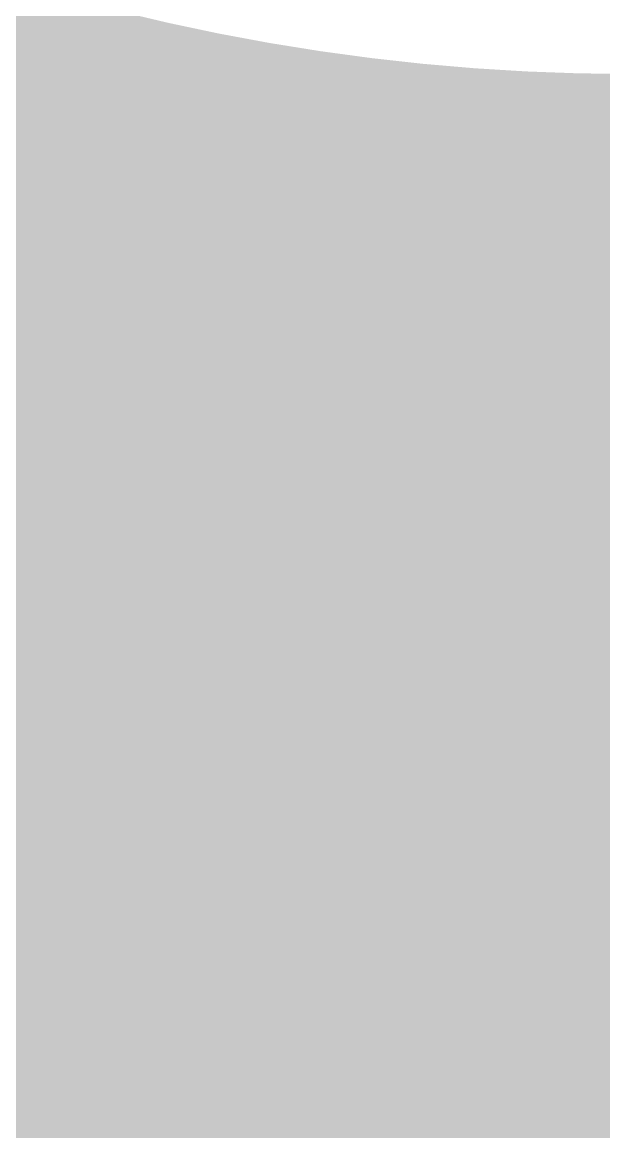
# Model space of a CAD drawing. Header units: inches. Extents: x -266 to 784, y -170 to 213.
# Drawn here: x -8.65 to -0.37, y -45.06 to -29.26 of the extents above; entities that cross this region are included whole.
import ezdxf

# ---------------------------------------------------------------- set-up
doc = ezdxf.new("R2010")
doc.units = ezdxf.units.IN
doc.header["$MEASUREMENT"] = 0

msp = doc.modelspace()

# ---------------------------------------------------------------- linework, layer by layer
at = {"color": 18, "true_color": 0x000000}
for points in [[(-8.001383, -28.913282), (-8.268095, -29.877058), (-8.70854, -28.70821), (-8.998825, -29.66515)], [(-7.289405, -29.100938), (-7.532386, -30.070969), (-8.001383, -28.913282), (-8.268095, -29.877058)], [(-6.573037, -29.271064), (-6.792138, -30.246766), (-7.289405, -29.100938), (-7.532386, -30.070969)], [(-5.85271, -29.423558), (-6.0478, -30.404344), (-6.573037, -29.271064), (-6.792138, -30.246766)], [(-5.128857, -29.558329), (-5.299819, -30.543607), (-5.85271, -29.423558), (-6.0478, -30.404344)], [(-4.401914, -29.675295), (-4.548645, -30.664472), (-5.128857, -29.558329), (-5.299819, -30.543607)], [(-3.67232, -29.774386), (-3.794731, -30.766866), (-4.401914, -29.675295), (-4.548645, -30.664472)], [(-2.940514, -29.855542), (-3.038531, -30.850727), (-3.67232, -29.774386), (-3.794731, -30.766866)], [(-2.206937, -29.918714), (-2.280501, -30.916004), (-2.940514, -29.855542), (-3.038531, -30.850727)], [(-1.47203, -29.963864), (-1.521098, -30.962659), (-2.206937, -29.918714), (-2.280501, -30.916004)], [(-0.736237, -29.990965), (-0.760778, -30.990663), (-1.47203, -29.963864), (-1.521098, -30.962659)], [(0, -30), (0, -31), (-0.736237, -29.990965), (-0.760778, -30.990663)]]:
    msp.add_solid(points, dxfattribs=at)
at = {"color": 178, "true_color": 0x010004}
for points in [[(-8.268095, -29.877058), (-8.534808, -30.840834), (-8.998825, -29.66515), (-9.28911, -30.622091)], [(-7.532386, -30.070969), (-7.775366, -31.041), (-8.268095, -29.877058), (-8.534808, -30.840834)], [(-6.792138, -30.246766), (-7.01124, -31.222468), (-7.532386, -30.070969), (-7.775366, -31.041)], [(-6.0478, -30.404344), (-6.24289, -31.385129), (-6.792138, -30.246766), (-7.01124, -31.222468)], [(-5.299819, -30.543607), (-5.47078, -31.528885), (-6.0478, -30.404344), (-6.24289, -31.385129)]]:
    msp.add_solid(points, dxfattribs=at)
at = {"color": 178, "true_color": 0x020009}
for points in [[(-8.534808, -30.840834), (-8.801521, -31.80461), (-9.28911, -30.622091), (-9.579394, -31.579031)], [(-7.775366, -31.041), (-8.018346, -32.011031), (-8.534808, -30.840834), (-8.801521, -31.80461)], [(-7.01124, -31.222468), (-7.230341, -32.19817), (-7.775366, -31.041), (-8.018346, -32.011031)]]:
    msp.add_solid(points, dxfattribs=at)
at = {"color": 178, "true_color": 0x020004}
for points in [[(-4.548645, -30.664472), (-4.695375, -31.653648), (-5.299819, -30.543607), (-5.47078, -31.528885)], [(-3.794731, -30.766866), (-3.917142, -31.759345), (-4.548645, -30.664472), (-4.695375, -31.653648)], [(-3.038531, -30.850727), (-3.136548, -31.845911), (-3.794731, -30.766866), (-3.917142, -31.759345)], [(-2.280501, -30.916004), (-2.354066, -31.913295), (-3.038531, -30.850727), (-3.136548, -31.845911)], [(-1.521098, -30.962659), (-1.570166, -31.961455), (-2.280501, -30.916004), (-2.354066, -31.913295)], [(-0.760778, -30.990663), (-0.785319, -31.990362), (-1.521098, -30.962659), (-1.570166, -31.961455)], [(0, -31), (0, -32), (-0.760778, -30.990663), (-0.785319, -31.990362)]]:
    msp.add_solid(points, dxfattribs=at)
at = {"color": 178, "true_color": 0x030009}
for points in [[(-6.24289, -31.385129), (-6.437981, -32.365914), (-7.01124, -31.222468), (-7.230341, -32.19817)], [(-5.47078, -31.528885), (-5.641742, -32.514162), (-6.24289, -31.385129), (-6.437981, -32.365914)], [(-4.695375, -31.653648), (-4.842106, -32.642825), (-5.47078, -31.528885), (-5.641742, -32.514162)], [(-3.917142, -31.759345), (-4.039552, -32.751825), (-4.695375, -31.653648), (-4.842106, -32.642825)], [(-3.136548, -31.845911), (-3.234566, -32.841096), (-3.917142, -31.759345), (-4.039552, -32.751825)]]:
    msp.add_solid(points, dxfattribs=at)
at = {"color": 178, "true_color": 0x03000d}
msp.add_solid([(-8.018346, -32.011031), (-8.261326, -32.981063), (-8.801521, -31.80461), (-9.068234, -32.768386)], dxfattribs=at)
at = {"color": 178, "true_color": 0x040009}
for points in [[(-2.354066, -31.913295), (-2.427631, -32.910585), (-3.136548, -31.845911), (-3.234566, -32.841096)], [(-1.570166, -31.961455), (-1.619233, -32.96025), (-2.354066, -31.913295), (-2.427631, -32.910585)], [(-0.785319, -31.990362), (-0.809861, -32.990061), (-1.570166, -31.961455), (-1.619233, -32.96025)], [(0, -32), (0, -33), (-0.785319, -31.990362), (-0.809861, -32.990061)]]:
    msp.add_solid(points, dxfattribs=at)
at = {"color": 178, "true_color": 0x04000d}
for points in [[(-7.230341, -32.19817), (-7.449442, -33.173872), (-8.018346, -32.011031), (-8.261326, -32.981063)], [(-6.437981, -32.365914), (-6.633071, -33.3467), (-7.230341, -32.19817), (-7.449442, -33.173872)], [(-5.641742, -32.514162), (-5.812704, -33.49944), (-6.437981, -32.365914), (-6.633071, -33.3467)]]:
    msp.add_solid(points, dxfattribs=at)
at = {"color": 178, "true_color": 0x05000d}
for points in [[(-4.842106, -32.642825), (-4.988836, -33.632001), (-5.641742, -32.514162), (-5.812704, -33.49944)], [(-4.039552, -32.751825), (-4.161963, -33.744304), (-4.842106, -32.642825), (-4.988836, -33.632001)], [(-3.234566, -32.841096), (-3.332583, -33.836281), (-4.039552, -32.751825), (-4.161963, -33.744304)], [(-2.427631, -32.910585), (-2.501195, -33.907876), (-3.234566, -32.841096), (-3.332583, -33.836281)]]:
    msp.add_solid(points, dxfattribs=at)
at = {"color": 178, "true_color": 0x040011}
msp.add_solid([(-8.261326, -32.981063), (-8.504306, -33.951094), (-9.068234, -32.768386), (-9.334947, -33.732162)], dxfattribs=at)
at = {"color": 178, "true_color": 0x050011}
for points in [[(-7.449442, -33.173872), (-7.668543, -34.149575), (-8.261326, -32.981063), (-8.504306, -33.951094)], [(-6.633071, -33.3467), (-6.828161, -34.327485), (-7.449442, -33.173872), (-7.668543, -34.149575)]]:
    msp.add_solid(points, dxfattribs=at)
at = {"color": 178, "true_color": 0x06000d}
for points in [[(-1.619233, -32.96025), (-1.668301, -33.959046), (-2.427631, -32.910585), (-2.501195, -33.907876)], [(-0.809861, -32.990061), (-0.834402, -33.98976), (-1.619233, -32.96025), (-1.668301, -33.959046)], [(0, -33), (0, -34), (-0.809861, -32.990061), (-0.834402, -33.98976)]]:
    msp.add_solid(points, dxfattribs=at)
at = {"color": 178, "true_color": 0x060011}
for points in [[(-5.812704, -33.49944), (-5.983666, -34.484717), (-6.633071, -33.3467), (-6.828161, -34.327485)], [(-4.988836, -33.632001), (-5.135567, -34.621178), (-5.812704, -33.49944), (-5.983666, -34.484717)], [(-4.161963, -33.744304), (-4.284374, -34.736784), (-4.988836, -33.632001), (-5.135567, -34.621178)]]:
    msp.add_solid(points, dxfattribs=at)
at = {"color": 178, "true_color": 0x060015}
for points in [[(-8.504306, -33.951094), (-8.747286, -34.921125), (-9.334947, -33.732162), (-9.601659, -34.695938)], [(-7.668543, -34.149575), (-7.887645, -35.125277), (-8.504306, -33.951094), (-8.747286, -34.921125)]]:
    msp.add_solid(points, dxfattribs=at)
at = {"color": 178, "true_color": 0x070011}
for points in [[(-3.332583, -33.836281), (-3.4306, -34.831465), (-4.161963, -33.744304), (-4.284374, -34.736784)], [(-2.501195, -33.907876), (-2.57476, -34.905166), (-3.332583, -33.836281), (-3.4306, -34.831465)]]:
    msp.add_solid(points, dxfattribs=at)
at = {"color": 178, "true_color": 0x080011}
for points in [[(-1.668301, -33.959046), (-1.717369, -34.957841), (-2.501195, -33.907876), (-2.57476, -34.905166)], [(-0.834402, -33.98976), (-0.858943, -34.989459), (-1.668301, -33.959046), (-1.717369, -34.957841)], [(0, -34), (0, -35), (-0.834402, -33.98976), (-0.858943, -34.989459)]]:
    msp.add_solid(points, dxfattribs=at)
at = {"color": 178, "true_color": 0x070015}
for points in [[(-6.828161, -34.327485), (-7.023252, -35.30827), (-7.668543, -34.149575), (-7.887645, -35.125277)], [(-5.983666, -34.484717), (-6.154628, -35.469995), (-6.828161, -34.327485), (-7.023252, -35.30827)]]:
    msp.add_solid(points, dxfattribs=at)
at = {"color": 178, "true_color": 0x080015}
for points in [[(-5.135567, -34.621178), (-5.282297, -35.610354), (-5.983666, -34.484717), (-6.154628, -35.469995)], [(-4.284374, -34.736784), (-4.406784, -35.729263), (-5.135567, -34.621178), (-5.282297, -35.610354)]]:
    msp.add_solid(points, dxfattribs=at)
at = {"color": 178, "true_color": 0x090015}
for points in [[(-3.4306, -34.831465), (-3.528617, -35.82665), (-4.284374, -34.736784), (-4.406784, -35.729263)], [(-2.57476, -34.905166), (-2.648324, -35.902456), (-3.4306, -34.831465), (-3.528617, -35.82665)]]:
    msp.add_solid(points, dxfattribs=at)
at = {"color": 188, "true_color": 0x0a0015}
for points in [[(-1.717369, -34.957841), (-1.766436, -35.956636), (-2.57476, -34.905166), (-2.648324, -35.902456)], [(-0.858943, -34.989459), (-0.883484, -35.989157), (-1.717369, -34.957841), (-1.766436, -35.956636)]]:
    msp.add_solid(points, dxfattribs=at)
at = {"color": 178, "true_color": 0x07001a}
msp.add_solid([(-7.887645, -35.125277), (-8.106746, -36.100979), (-8.747286, -34.921125), (-8.990267, -35.891156)], dxfattribs=at)
at = {"color": 188, "true_color": 0x0b0015}
msp.add_solid([(0, -35), (0, -36), (-0.858943, -34.989459), (-0.883484, -35.989157)], dxfattribs=at)
at = {"color": 178, "true_color": 0x08001a}
msp.add_solid([(-7.023252, -35.30827), (-7.218342, -36.289055), (-7.887645, -35.125277), (-8.106746, -36.100979)], dxfattribs=at)
at = {"color": 178, "true_color": 0x09001a}
for points in [[(-6.154628, -35.469995), (-6.32559, -36.455273), (-7.023252, -35.30827), (-7.218342, -36.289055)], [(-5.282297, -35.610354), (-5.429028, -36.599531), (-6.154628, -35.469995), (-6.32559, -36.455273)]]:
    msp.add_solid(points, dxfattribs=at)
at = {"color": 188, "true_color": 0x0a001a}
for points in [[(-4.406784, -35.729263), (-4.529195, -36.721743), (-5.282297, -35.610354), (-5.429028, -36.599531)], [(-3.528617, -35.82665), (-3.626634, -36.821835), (-4.406784, -35.729263), (-4.529195, -36.721743)]]:
    msp.add_solid(points, dxfattribs=at)
at = {"color": 188, "true_color": 0x0b001a}
msp.add_solid([(-2.648324, -35.902456), (-2.721889, -36.899747), (-3.528617, -35.82665), (-3.626634, -36.821835)], dxfattribs=at)
at = {"color": 178, "true_color": 0x09001e}
for points in [[(-8.106746, -36.100979), (-8.325847, -37.076681), (-8.990267, -35.891156), (-9.233247, -36.861188)], [(-7.218342, -36.289055), (-7.413432, -37.269841), (-8.106746, -36.100979), (-8.325847, -37.076681)]]:
    msp.add_solid(points, dxfattribs=at)
at = {"color": 188, "true_color": 0x0c001a}
for points in [[(-1.766436, -35.956636), (-1.815504, -36.955432), (-2.648324, -35.902456), (-2.721889, -36.899747)], [(-0.883484, -35.989157), (-0.908025, -36.988856), (-1.766436, -35.956636), (-1.815504, -36.955432)]]:
    msp.add_solid(points, dxfattribs=at)
at = {"color": 188, "true_color": 0x0d001a}
msp.add_solid([(0, -36), (0, -37), (-0.883484, -35.989157), (-0.908025, -36.988856)], dxfattribs=at)
at = {"color": 188, "true_color": 0x0a001e}
msp.add_solid([(-6.32559, -36.455273), (-6.496552, -37.44055), (-7.218342, -36.289055), (-7.413432, -37.269841)], dxfattribs=at)
at = {"color": 188, "true_color": 0x0b001e}
for points in [[(-5.429028, -36.599531), (-5.575758, -37.588707), (-6.32559, -36.455273), (-6.496552, -37.44055)], [(-4.529195, -36.721743), (-4.651606, -37.714222), (-5.429028, -36.599531), (-5.575758, -37.588707)]]:
    msp.add_solid(points, dxfattribs=at)
at = {"color": 188, "true_color": 0x0c001e}
msp.add_solid([(-3.626634, -36.821835), (-3.724651, -37.81702), (-4.529195, -36.721743), (-4.651606, -37.714222)], dxfattribs=at)
at = {"color": 188, "true_color": 0x0a0022}
msp.add_solid([(-8.325847, -37.076681), (-8.544948, -38.052383), (-9.233247, -36.861188), (-9.476227, -37.831219)], dxfattribs=at)
at = {"color": 188, "true_color": 0x0d001e}
for points in [[(-2.721889, -36.899747), (-2.795453, -37.897037), (-3.626634, -36.821835), (-3.724651, -37.81702)], [(-1.815504, -36.955432), (-1.864572, -37.954227), (-2.721889, -36.899747), (-2.795453, -37.897037)]]:
    msp.add_solid(points, dxfattribs=at)
at = {"color": 188, "true_color": 0x0e001e}
msp.add_solid([(-0.908025, -36.988856), (-0.932567, -37.988555), (-1.815504, -36.955432), (-1.864572, -37.954227)], dxfattribs=at)
at = {"color": 188, "true_color": 0x0b0022}
for points in [[(-7.413432, -37.269841), (-7.608523, -38.250626), (-8.325847, -37.076681), (-8.544948, -38.052383)], [(-6.496552, -37.44055), (-6.667514, -38.425828), (-7.413432, -37.269841), (-7.608523, -38.250626)]]:
    msp.add_solid(points, dxfattribs=at)
at = {"color": 188, "true_color": 0x0f001e}
msp.add_solid([(0, -37), (0, -38), (-0.908025, -36.988856), (-0.932567, -37.988555)], dxfattribs=at)
at = {"color": 188, "true_color": 0x0c0022}
msp.add_solid([(-5.575758, -37.588707), (-5.722489, -38.577884), (-6.496552, -37.44055), (-6.667514, -38.425828)], dxfattribs=at)
at = {"color": 188, "true_color": 0x0d0022}
msp.add_solid([(-4.651606, -37.714222), (-4.774016, -38.706702), (-5.575758, -37.588707), (-5.722489, -38.577884)], dxfattribs=at)
at = {"color": 188, "true_color": 0x0e0022}
msp.add_solid([(-3.724651, -37.81702), (-3.822668, -38.812204), (-4.651606, -37.714222), (-4.774016, -38.706702)], dxfattribs=at)
at = {"color": 188, "true_color": 0x0b0026}
msp.add_solid([(-8.544948, -38.052383), (-8.76405, -39.028085), (-9.476227, -37.831219), (-9.719207, -38.80125)], dxfattribs=at)
at = {"color": 188, "true_color": 0x0f0022}
for points in [[(-2.795453, -37.897037), (-2.869018, -38.894328), (-3.724651, -37.81702), (-3.822668, -38.812204)], [(-1.864572, -37.954227), (-1.913639, -38.953023), (-2.795453, -37.897037), (-2.869018, -38.894328)]]:
    msp.add_solid(points, dxfattribs=at)
at = {"color": 188, "true_color": 0x0c0026}
msp.add_solid([(-7.608523, -38.250626), (-7.803613, -39.231411), (-8.544948, -38.052383), (-8.76405, -39.028085)], dxfattribs=at)
at = {"color": 188, "true_color": 0x100022}
msp.add_solid([(-0.932567, -37.988555), (-0.957108, -38.988254), (-1.864572, -37.954227), (-1.913639, -38.953023)], dxfattribs=at)
at = {"color": 188, "true_color": 0x110022}
msp.add_solid([(0, -38), (0, -39), (-0.932567, -37.988555), (-0.957108, -38.988254)], dxfattribs=at)
at = {"color": 188, "true_color": 0x0d0026}
msp.add_solid([(-6.667514, -38.425828), (-6.838476, -39.411106), (-7.608523, -38.250626), (-7.803613, -39.231411)], dxfattribs=at)
at = {"color": 188, "true_color": 0x0e0026}
msp.add_solid([(-5.722489, -38.577884), (-5.869219, -39.56706), (-6.667514, -38.425828), (-6.838476, -39.411106)], dxfattribs=at)
at = {"color": 188, "true_color": 0x0f0026}
for points in [[(-4.774016, -38.706702), (-4.896427, -39.699181), (-5.722489, -38.577884), (-5.869219, -39.56706)], [(-3.822668, -38.812204), (-3.920686, -39.807389), (-4.774016, -38.706702), (-4.896427, -39.699181)]]:
    msp.add_solid(points, dxfattribs=at)
at = {"color": 188, "true_color": 0x100026}
msp.add_solid([(-2.869018, -38.894328), (-2.942583, -39.891618), (-3.822668, -38.812204), (-3.920686, -39.807389)], dxfattribs=at)
at = {"color": 188, "true_color": 0x110026}
msp.add_solid([(-1.913639, -38.953023), (-1.962707, -39.951818), (-2.869018, -38.894328), (-2.942583, -39.891618)], dxfattribs=at)
at = {"color": 188, "true_color": 0x120026}
msp.add_solid([(-0.957108, -38.988254), (-0.981649, -39.987953), (-1.913639, -38.953023), (-1.962707, -39.951818)], dxfattribs=at)
at = {"color": 188, "true_color": 0x130026}
msp.add_solid([(0, -39), (0, -40), (-0.957108, -38.988254), (-0.981649, -39.987953)], dxfattribs=at)
at = {"color": 188, "true_color": 0x0d002b}
msp.add_solid([(-7.803613, -39.231411), (-7.998703, -40.212196), (-8.76405, -39.028085), (-8.983151, -40.003787)], dxfattribs=at)
at = {"color": 188, "true_color": 0x0e002b}
msp.add_solid([(-6.838476, -39.411106), (-7.009437, -40.396383), (-7.803613, -39.231411), (-7.998703, -40.212196)], dxfattribs=at)
at = {"color": 188, "true_color": 0x0f002b}
msp.add_solid([(-5.869219, -39.56706), (-6.015949, -40.556237), (-6.838476, -39.411106), (-7.009437, -40.396383)], dxfattribs=at)
at = {"color": 188, "true_color": 0x10002b}
msp.add_solid([(-4.896427, -39.699181), (-5.018838, -40.691661), (-5.869219, -39.56706), (-6.015949, -40.556237)], dxfattribs=at)
at = {"color": 188, "true_color": 0x11002b}
msp.add_solid([(-3.920686, -39.807389), (-4.018703, -40.802574), (-4.896427, -39.699181), (-5.018838, -40.691661)], dxfattribs=at)
at = {"color": 188, "true_color": 0x12002b}
msp.add_solid([(-2.942583, -39.891618), (-3.016147, -40.888909), (-3.920686, -39.807389), (-4.018703, -40.802574)], dxfattribs=at)
at = {"color": 188, "true_color": 0x13002b}
msp.add_solid([(-1.962707, -39.951818), (-2.011775, -40.950614), (-2.942583, -39.891618), (-3.016147, -40.888909)], dxfattribs=at)
at = {"color": 188, "true_color": 0x14002b}
msp.add_solid([(-0.981649, -39.987953), (-1.00619, -40.987652), (-1.962707, -39.951818), (-2.011775, -40.950614)], dxfattribs=at)
at = {"color": 188, "true_color": 0x0e002f}
msp.add_solid([(-7.998703, -40.212196), (-8.193794, -41.192982), (-8.983151, -40.003787), (-9.202252, -40.979489)], dxfattribs=at)
at = {"color": 188, "true_color": 0x15002b}
msp.add_solid([(0, -40), (0, -41), (-0.981649, -39.987953), (-1.00619, -40.987652)], dxfattribs=at)
at = {"color": 188, "true_color": 0x10002f}
msp.add_solid([(-7.009437, -40.396383), (-7.180399, -41.381661), (-7.998703, -40.212196), (-8.193794, -41.192982)], dxfattribs=at)
at = {"color": 188, "true_color": 0x11002f}
msp.add_solid([(-6.015949, -40.556237), (-6.16268, -41.545413), (-7.009437, -40.396383), (-7.180399, -41.381661)], dxfattribs=at)
at = {"color": 188, "true_color": 0x12002f}
msp.add_solid([(-5.018838, -40.691661), (-5.141248, -41.68414), (-6.015949, -40.556237), (-6.16268, -41.545413)], dxfattribs=at)
at = {"color": 188, "true_color": 0x13002f}
msp.add_solid([(-4.018703, -40.802574), (-4.11672, -41.797759), (-5.018838, -40.691661), (-5.141248, -41.68414)], dxfattribs=at)
at = {"color": 188, "true_color": 0x14002f}
msp.add_solid([(-3.016147, -40.888909), (-3.089712, -41.886199), (-4.018703, -40.802574), (-4.11672, -41.797759)], dxfattribs=at)
at = {"color": 188, "true_color": 0x15002f}
msp.add_solid([(-2.011775, -40.950614), (-2.060842, -41.949409), (-3.016147, -40.888909), (-3.089712, -41.886199)], dxfattribs=at)
at = {"color": 188, "true_color": 0x100033}
msp.add_solid([(-8.193794, -41.192982), (-8.388884, -42.173767), (-9.202252, -40.979489), (-9.421353, -41.955192)], dxfattribs=at)
at = {"color": 188, "true_color": 0x16002f}
msp.add_solid([(-1.00619, -40.987652), (-1.030732, -41.98735), (-2.011775, -40.950614), (-2.060842, -41.949409)], dxfattribs=at)
at = {"color": 188, "true_color": 0x17002f}
msp.add_solid([(0, -41), (0, -42), (-1.00619, -40.987652), (-1.030732, -41.98735)], dxfattribs=at)
at = {"color": 188, "true_color": 0x110033}
msp.add_solid([(-7.180399, -41.381661), (-7.351361, -42.366939), (-8.193794, -41.192982), (-8.388884, -42.173767)], dxfattribs=at)
at = {"color": 188, "true_color": 0x120033}
msp.add_solid([(-6.16268, -41.545413), (-6.30941, -42.53459), (-7.180399, -41.381661), (-7.351361, -42.366939)], dxfattribs=at)
at = {"color": 188, "true_color": 0x130033}
msp.add_solid([(-5.141248, -41.68414), (-5.263659, -42.67662), (-6.16268, -41.545413), (-6.30941, -42.53459)], dxfattribs=at)
at = {"color": 188, "true_color": 0x150033}
msp.add_solid([(-4.11672, -41.797759), (-4.214737, -42.792943), (-5.141248, -41.68414), (-5.263659, -42.67662)], dxfattribs=at)
at = {"color": 188, "true_color": 0x160033}
msp.add_solid([(-3.089712, -41.886199), (-3.163276, -42.88349), (-4.11672, -41.797759), (-4.214737, -42.792943)], dxfattribs=at)
at = {"color": 188, "true_color": 0x110037}
msp.add_solid([(-8.388884, -42.173767), (-8.583974, -43.154552), (-9.421353, -41.955192), (-9.640455, -42.930894)], dxfattribs=at)
at = {"color": 188, "true_color": 0x170033}
msp.add_solid([(-2.060842, -41.949409), (-2.10991, -42.948205), (-3.089712, -41.886199), (-3.163276, -42.88349)], dxfattribs=at)
at = {"color": 188, "true_color": 0x180033}
msp.add_solid([(-1.030732, -41.98735), (-1.055273, -42.987049), (-2.060842, -41.949409), (-2.10991, -42.948205)], dxfattribs=at)
at = {"color": 188, "true_color": 0x190033}
msp.add_solid([(0, -42), (0, -43), (-1.030732, -41.98735), (-1.055273, -42.987049)], dxfattribs=at)
at = {"color": 188, "true_color": 0x120037}
msp.add_solid([(-7.351361, -42.366939), (-7.522323, -43.352216), (-8.388884, -42.173767), (-8.583974, -43.154552)], dxfattribs=at)
at = {"color": 188, "true_color": 0x140037}
msp.add_solid([(-6.30941, -42.53459), (-6.456141, -43.523766), (-7.351361, -42.366939), (-7.522323, -43.352216)], dxfattribs=at)
at = {"color": 188, "true_color": 0x150037}
msp.add_solid([(-5.263659, -42.67662), (-5.38607, -43.6691), (-6.30941, -42.53459), (-6.456141, -43.523766)], dxfattribs=at)
at = {"color": 188, "true_color": 0x160037}
msp.add_solid([(-4.214737, -42.792943), (-4.312754, -43.788128), (-5.263659, -42.67662), (-5.38607, -43.6691)], dxfattribs=at)
at = {"color": 188, "true_color": 0x180037}
msp.add_solid([(-3.163276, -42.88349), (-3.236841, -43.88078), (-4.214737, -42.792943), (-4.312754, -43.788128)], dxfattribs=at)
at = {"color": 188, "true_color": 0x12003c}
msp.add_solid([(-8.583974, -43.154552), (-8.779064, -44.135338), (-9.640455, -42.930894), (-9.859556, -43.906596)], dxfattribs=at)
at = {"color": 188, "true_color": 0x190037}
msp.add_solid([(-2.10991, -42.948205), (-2.158978, -43.947), (-3.163276, -42.88349), (-3.236841, -43.88078)], dxfattribs=at)
at = {"color": 188, "true_color": 0x1a0037}
msp.add_solid([(-1.055273, -42.987049), (-1.079814, -43.986748), (-2.10991, -42.948205), (-2.158978, -43.947)], dxfattribs=at)
at = {"color": 188, "true_color": 0x1c0037}
msp.add_solid([(0, -43), (0, -44), (-1.055273, -42.987049), (-1.079814, -43.986748)], dxfattribs=at)
at = {"color": 188, "true_color": 0x14003c}
msp.add_solid([(-7.522323, -43.352216), (-7.693285, -44.337494), (-8.583974, -43.154552), (-8.779064, -44.135338)], dxfattribs=at)
at = {"color": 188, "true_color": 0x15003c}
msp.add_solid([(-6.456141, -43.523766), (-6.602871, -44.512943), (-7.522323, -43.352216), (-7.693285, -44.337494)], dxfattribs=at)
at = {"color": 188, "true_color": 0x17003c}
msp.add_solid([(-5.38607, -43.6691), (-5.50848, -44.661579), (-6.456141, -43.523766), (-6.602871, -44.512943)], dxfattribs=at)
at = {"color": 188, "true_color": 0x18003c}
msp.add_solid([(-4.312754, -43.788128), (-4.410771, -44.783313), (-5.38607, -43.6691), (-5.50848, -44.661579)], dxfattribs=at)
at = {"color": 188, "true_color": 0x19003c}
msp.add_solid([(-3.236841, -43.88078), (-3.310405, -44.878071), (-4.312754, -43.788128), (-4.410771, -44.783313)], dxfattribs=at)
at = {"color": 188, "true_color": 0x1b003c}
msp.add_solid([(-2.158978, -43.947), (-2.208045, -44.945796), (-3.236841, -43.88078), (-3.310405, -44.878071)], dxfattribs=at)
at = {"color": 188, "true_color": 0x1c003c}
msp.add_solid([(-1.079814, -43.986748), (-1.104355, -44.986447), (-2.158978, -43.947), (-2.208045, -44.945796)], dxfattribs=at)
at = {"color": 198, "true_color": 0x1e003c}
msp.add_solid([(0, -44), (0, -45), (-1.079814, -43.986748), (-1.104355, -44.986447)], dxfattribs=at)
at = {"color": 188, "true_color": 0x150040}
msp.add_solid([(-7.693285, -44.337494), (-7.864247, -45.322772), (-8.779064, -44.135338), (-8.974155, -45.116123)], dxfattribs=at)
at = {"color": 188, "true_color": 0x170040}
msp.add_solid([(-6.602871, -44.512943), (-6.749602, -45.502119), (-7.693285, -44.337494), (-7.864247, -45.322772)], dxfattribs=at)
at = {"color": 188, "true_color": 0x180040}
msp.add_solid([(-5.50848, -44.661579), (-5.630891, -45.654059), (-6.602871, -44.512943), (-6.749602, -45.502119)], dxfattribs=at)
at = {"color": 188, "true_color": 0x1a0040}
msp.add_solid([(-4.410771, -44.783313), (-4.508788, -45.778497), (-5.50848, -44.661579), (-5.630891, -45.654059)], dxfattribs=at)
at = {"color": 188, "true_color": 0x1b0040}
msp.add_solid([(-3.310405, -44.878071), (-3.38397, -45.875361), (-4.410771, -44.783313), (-4.508788, -45.778497)], dxfattribs=at)
at = {"color": 198, "true_color": 0x1d0040}
msp.add_solid([(-2.208045, -44.945796), (-2.257113, -45.944591), (-3.310405, -44.878071), (-3.38397, -45.875361)], dxfattribs=at)
at = {"color": 198, "true_color": 0x1e0040}
msp.add_solid([(-1.104355, -44.986447), (-1.128897, -45.986146), (-2.208045, -44.945796), (-2.257113, -45.944591)], dxfattribs=at)
at = {"color": 198, "true_color": 0x200040}
msp.add_solid([(0, -45), (0, -46), (-1.104355, -44.986447), (-1.128897, -45.986146)], dxfattribs=at)

doc.saveas('drawing.dxf')
